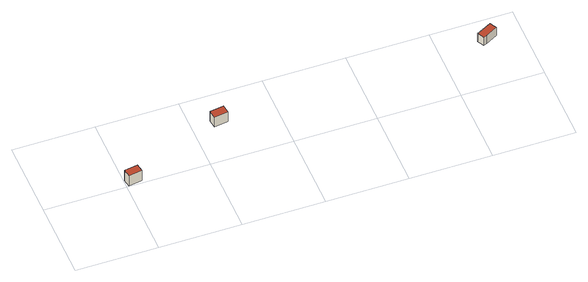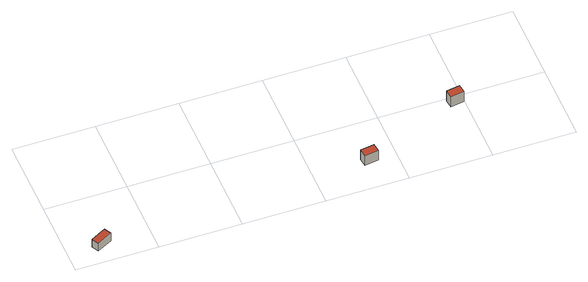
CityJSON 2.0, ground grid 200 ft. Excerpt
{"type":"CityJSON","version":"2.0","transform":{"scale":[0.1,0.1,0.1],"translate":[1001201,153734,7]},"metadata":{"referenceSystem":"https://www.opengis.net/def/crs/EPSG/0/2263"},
"CityObjects":{
"building1":{"type":"Building","attributes":{"name":"Bldg_2210001045","BIN":"3205451"},"geometry":[{"type":"MultiSurface","lod":"2","boundaries":[[[0,1,2,3]],[[4,5,6,7]],[[0,3,7,6]],[[1,0,6,5]],[[2,1,5,4]],[[3,2,4,7]]],"semantics":{"surfaces":[{"type":"RoofSurface","BIN":"3205451"},{"type":"GroundSurface"},{"type":"WallSurface"}],"values":[0,1,2,2,2,2]}}]},
"building2":{"type":"Building","attributes":{"name":"Bldg_2210003093","BIN":"3205490"},"geometry":[{"type":"MultiSurface","lod":"2","boundaries":[[[8,9,10,11]],[[12,13,14,15]],[[8,11,15,14]],[[9,8,14,13]],[[10,9,13,12]],[[11,10,12,15]]],"semantics":{"surfaces":[{"type":"RoofSurface","BIN":"3205490"},{"type":"GroundSurface"},{"type":"WallSurface"}],"values":[0,1,2,2,2,2]}}]},
"building3":{"type":"Building","attributes":{"name":"Bldg_2210009801","BIN":"3205702"},"geometry":[{"type":"MultiSurface","lod":"2","boundaries":[[[16,17,18,19,20]],[[21,22,23,24,25]],[[16,20,25,24]],[[17,16,24,23]],[[18,17,23,22]],[[19,18,22,21]],[[20,19,21,25]]],"semantics":{"surfaces":[{"type":"RoofSurface","BIN":"3205702"},{"type":"GroundSurface"},{"type":"WallSurface"}],"values":[0,1,2,2,2,2,2]}}]}
},
"vertices":[
[346,263,343],[9,213,343],[39,9,343],[376,59,343],[39,9,19],[9,213,19],[346,263,19],[376,59,19],
[2797,1287,341],[2452,1238,341],[2482,1029,341],[2827,1079,341],[2482,1029,28],[2452,1238,28],[2797,1287,28],[2827,1079,28],
[9397,1455,261],[9306,1623,261],[8938,1425,261],[9029,1257,261],[9107,1299,261],[9029,1257,7],[8938,1425,7],[9306,1623,7],[9397,1455,7],[9107,1299,7]
]}
